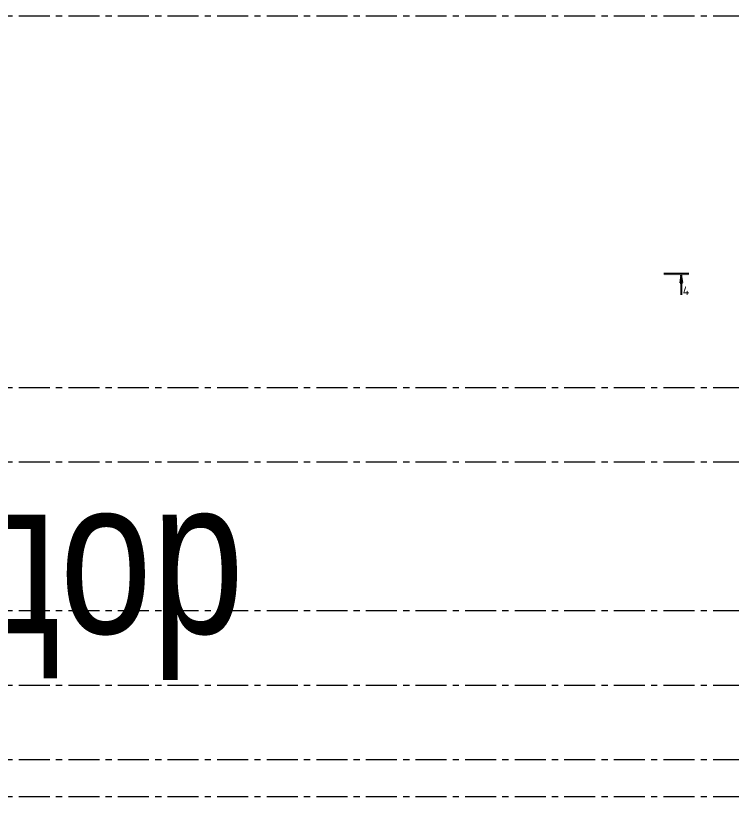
# Model space of a CAD drawing. Header units: millimetres. Extents: x 0 to 9491604, y -172998 to 295086.
# Drawn here: x 414937 to 443786, y 43894 to 75783 of the extents above; entities that cross this region are included whole.
import ezdxf
from ezdxf.enums import TextEntityAlignment as Align

# ---------------------------------------------------------------- set-up
doc = ezdxf.new("R2018")
doc.units = ezdxf.units.MM
doc.linetypes.add('CENTER', pattern=[2, 1.25, -0.25, 0.25, -0.25])
for name, color, linetype, lineweight in [('АР_Маркер экспликации', 239, 'Continuous', 13), ('АР_Номер помещения', 250, 'Continuous', 9), ('АР_Оси', 7, 'Continuous', 25), ('АР_Разрезы', 175, 'Continuous', 9), ('ТОНКАЯ', 253, 'Continuous', 0)]:
    doc.layers.add(name, color=color, linetype=linetype, lineweight=lineweight)
doc.layers.add('АР_Названия помещений', color=124, linetype='Continuous', lineweight=5, plot=False)
doc.layers.add('АР_Помещения_площадь', color=19, linetype='Continuous', lineweight=9, plot=False)
doc.styles.add('ISOCPEUR', font='', dxfattribs={"height": 250})
doc.styles.add('METRO-STYLE', font='isocpeur.ttf', dxfattribs={"width": 0.9, "oblique": 15})
doc.styles.get("Standard").update_dxf_attribs({"font": 'GOST.TTF'})
doc.styles.get('ISOCPEUR').set_extended_font_data('ISOCPEUR', italic=True)

# ---------------------------------------------------------------- blocks, each defined once
blk = doc.blocks.new('*U254')
at = {"color": 7, "style": 'ISOCPEUR', "width": 0.7, "flags": 1}
blk.add_attdef('КАТЕГОРИЯ', (-499, -2092), '', height=250, dxfattribs=at)
at = {"layer": 'АР_Номер помещения', "color": 7, "style": 'ISOCPEUR', "width": 0.7}
blk.add_attdef('НОМЕР_ПОМЕЩЕНИЯ', text='', height=300, dxfattribs=at).set_placement((-518, 1403), align=Align.MIDDLE_CENTER)
at = {"layer": 'АР_Помещения_площадь', "color": 7, "lineweight": 30, "width": 0.7, "flags": 104}
blk.add_attdef('ИМЯ_ПОМЕЩЕНИЯ', text='', height=100, dxfattribs=at).set_placement((158, 1217), align=Align.MIDDLE_CENTER)
at = {"layer": 'АР_Помещения_площадь', "color": 7, "style": 'ISOCPEUR', "width": 0.7}
blk.add_attdef('ПЛОЩАДЬ_ПОМЕЩЕНИЯ', text='', height=200, dxfattribs=at).set_placement((-318, 583), align=Align.MIDDLE_RIGHT)
blk = doc.blocks.new('A$C60573c2e')
at = {"layer": 'АР_Разрезы', "ltscale": 100}
h = blk.add_hatch(color=5, dxfattribs=at)
h.dxf.hatch_style = 1
h.paths.add_polyline_path([(65884, -9869), (65884, -9799), (66884, -9799), (66884, -9869)])
h.paths.add_polyline_path([(66534, -10170), (66584, -9869), (66584, -10170)])
h.paths.add_polyline_path([(66584, -10170), (66584, -9869), (66634, -10170)])
at = {"layer": 'АР_Разрезы', "color": 5, "lineweight": 25, "ltscale": 100}
for p, q in [((65884, -9799, -2792), (66884, -9799, -2792)), ((66584, -9869, -2792), (66534, -10170, -2792)), ((66634, -10170, -2792), (66584, -9869, -2792)), ((66534, -10170, -2792), (66634, -10170, -2792))]:
    blk.add_line(p, q, dxfattribs=at)
at = {"layer": 'АР_Разрезы', "color": 5, "lineweight": 25, "ltscale": 100, "elevation": -2792}
blk.add_lwpolyline([(66584, -9869), (66584, -10653)], dxfattribs=at)
at = {"layer": 'АР_Разрезы', "color": 5, "lineweight": 25, "ltscale": 100, "insert": (66905, -10319, -2792), "char_height": 350, "width": 583.33, "attachment_point": 3, "style": 'METRO-STYLE'}
blk.add_mtext('{\\Q0;\\W1;4}', dxfattribs=at)

msp = doc.modelspace()

# ---------------------------------------------------------------- linework, layer by layer
at = {"layer": 'АР_Оси', "linetype": 'CENTER', "lineweight": 9, "ltscale": 1000}
for p, q in [((369057, 75783.1), (452235.4, 75783.1)), ((369057, 60783.1), (452235.4, 60783.1)), ((369057, 57783.1), (452235.4, 57783.1)), ((369057, 51783.1), (452235.4, 51783.1)), ((369057, 48783.1), (452235.4, 48783.1)), ((369057, 45783.1), (452235.4, 45783.1)), ((369057, 44283.1), (452235.4, 44283.1))]:
    msp.add_line(p, q, dxfattribs=at)

# ---------------------------------------------------------------- block references
at = {"layer": 'АР_Маркер экспликации', "lineweight": 9}
ref = msp.add_blockref('*U254', (397427.5, 58377.2), dxfattribs=at)
lines = msp.add_mtext('\\W0.8000;Коридор и рекреация (основная и старшая школа)', dxfattribs={"layer": 'АР_Названия помещений', "insert": (397774.6, 57102.6), "char_height": 6239.8, "width": 926.94, "attachment_point": 1})
ref.add_attrib('ИМЯ_ПОМЕЩЕНИЯ', '', (397774.6, 57102.6), dxfattribs={"flags": 104}).embed_mtext(lines)
at = {"layer": 'ТОНКАЯ', "color": 31, "lineweight": 9, "ltscale": 100, "true_color": 0xfecc66}
msp.add_blockref('A$C60573c2e', (375190.7, 75184.2), dxfattribs=at)

doc.saveas('drawing.dxf')
